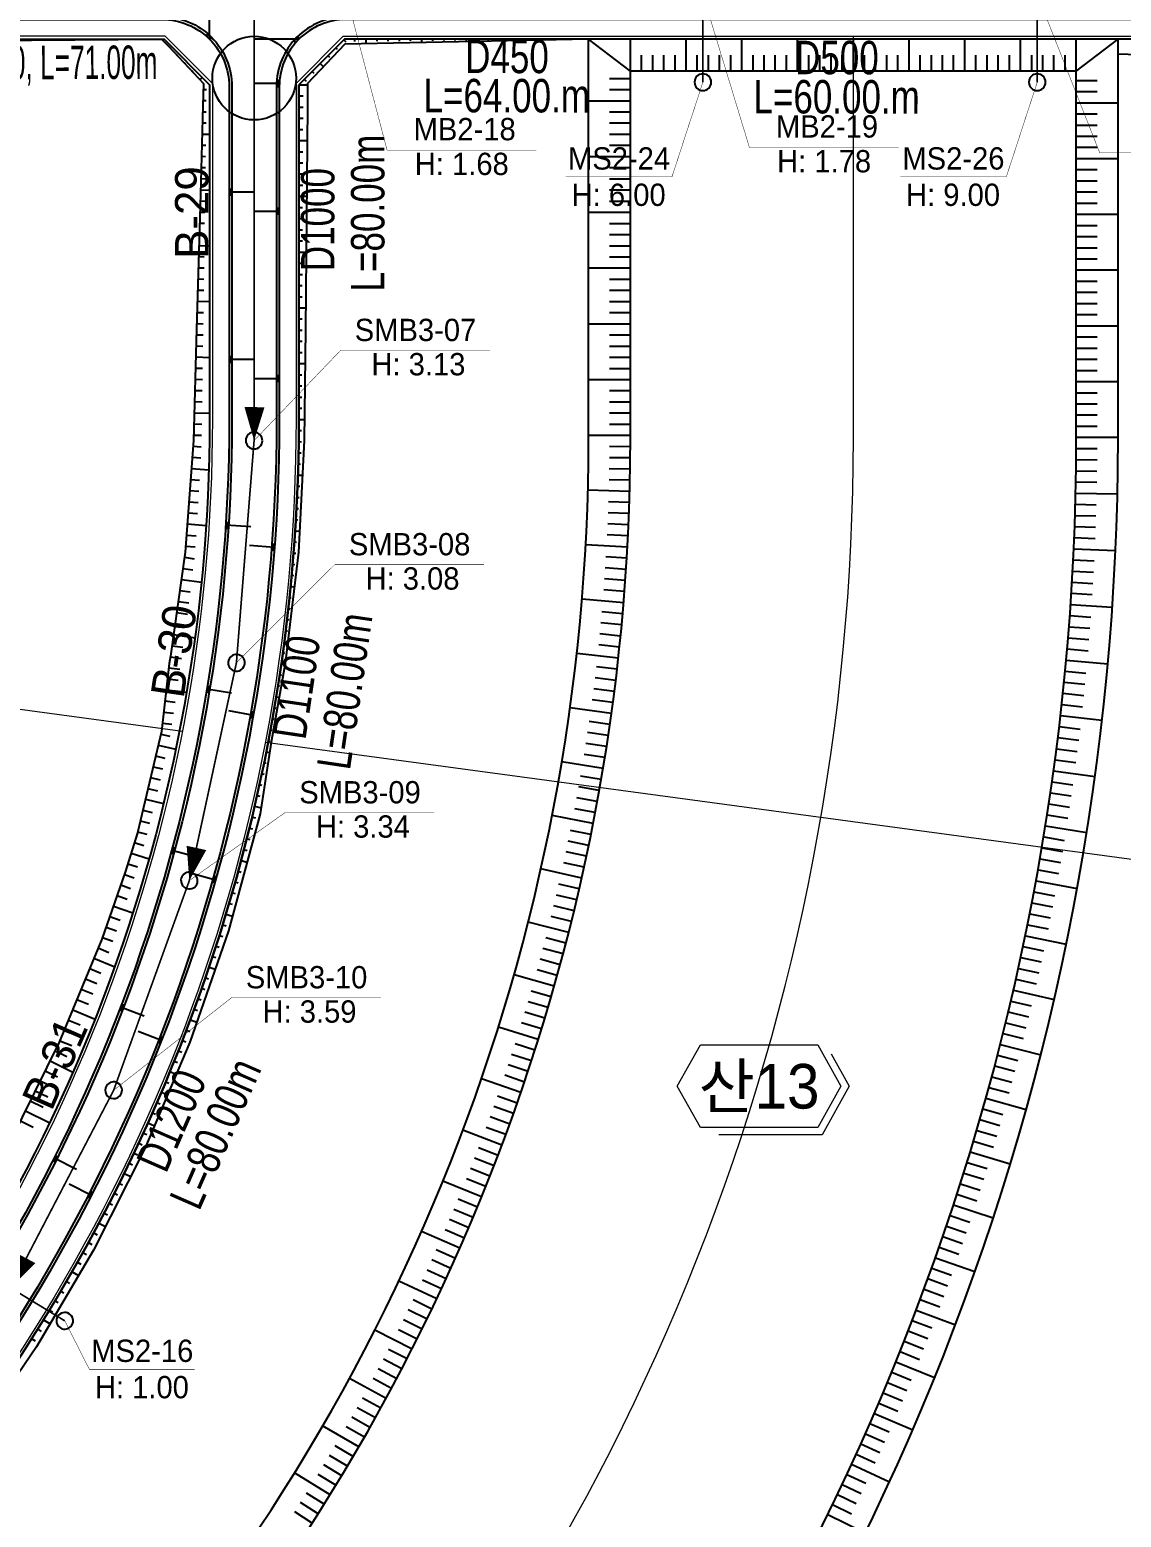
# Model space of a CAD drawing. Extents: x 230860 to 235519, y 342878 to 344985.
# Drawn here: x 232644.6 to 232840.5, y 343345.8 to 343612.6 of the extents above; entities that cross this region are included whole.
import ezdxf
from ezdxf.enums import TextEntityAlignment as Align

# ---------------------------------------------------------------- set-up
doc = ezdxf.new("R2010")
doc.units = 0
for name, color, linetype in [('##L형측구', 8, 'Continuous'), ('##보도', 3, 'Continuous'), ('CE-SLOP-FILL', 9, 'Continuous'), ('MN info M1', 2, 'Continuous'), ('storm_2호 우수받이', 1, 'Continuous'), ('storm_arrow', 7, 'Continuous'), ('storm_MH', 2, 'Continuous'), ('storm_pipe dia_length', 7, 'Continuous'), ('storm_pipe text', 1, 'Continuous'), ('도로시종점', 1, 'Continuous'), ('맨홀지시선', 7, 'Continuous'), ('블록맨홀', 1, 'Continuous'), ('비탈면', 7, 'Continuous')]:
    doc.layers.add(name, color=color, linetype=linetype)
for name, color, linetype, lineweight in [('00_도로_계획선', 7, 'Continuous', 0), ('0_획지경계선', 8, 'Continuous', 5), ('storm_pipe', 160, 'Continuous', 30), ('블럭명', 7, 'Continuous', 0)]:
    doc.layers.add(name, color=color, linetype=linetype, lineweight=lineweight)
doc.styles.get("Standard").update_dxf_attribs({"font": 'Dotum.TTF'})
doc.styles.add('스타일1', font='H2HDRM.TTF')

# ---------------------------------------------------------------- blocks, each defined once
blk = doc.blocks.new('1')
at = {"layer": 'storm_MH', "flags": 128}
blk.add_lwpolyline([(-0.75, 0, 1), (0.75, 0, 1)], format="xyb", close=True, dxfattribs=at)

msp = doc.modelspace()

# ---------------------------------------------------------------- linework, layer by layer
at = {"layer": '##L형측구'}
for points in [[(232454.108, 343318.9), (232683.01, 343101.521), (232765.343, 343189.233, 0.1907054), (232903.901, 343539.3), (232903.901, 343602.397, -0.4142136), (232916.401, 343614.897), (233054.416, 343614.897, -0.4253475), (233066.907, 343601.924)], [(232572.401, 343542.071), (232572.401, 343584.647, -0.4142136), (232600.901, 343613.147), (232606.036, 343613.147), (232621.29, 343614.897), (232668.401, 343614.897, -0.4142136), (232680.901, 343602.397), (232680.901, 343542.7, -0.1897204), (232601.622, 343341.283), (232535.371, 343270.164, -0.4170327), (232517.617, 343269.62), (232491.914, 343294.03), (232483.448, 343306.896), (232461.947, 343327.28)]]:
    msp.add_lwpolyline(points, format="xyb", dxfattribs=at)
msp.add_lwpolyline([(232883.401, 343614.897), (232701.401, 343614.897, 0.4142136), (232688.901, 343602.397), (232688.901, 343542.7, -0.1897204), (232607.475, 343335.83), (232541.009, 343264.479, 0.4114), (232541.548, 343246.895), (232673.563, 343121.525, 0.4160307), (232691.288, 343122.038), (232759.643, 343194.916, 0.1906051), (232895.901, 343539.366), (232895.901, 343602.397, 0.4142136)], format="xyb", close=True, dxfattribs=at)
at = {"layer": '##보도', "color": 8}
for points in [[(232621.318, 343614.397), (232668.401, 343614.397, -0.4142136), (232680.401, 343602.397), (232680.401, 343542.7, -0.1897204), (232601.256, 343341.624), (232535.006, 343270.505, -0.4170327), (232517.962, 343269.983), (232492.3, 343294.353)], [(232683.032, 343100.811), (232765.843, 343189.101, 0.1906051), (232904.401, 343539.366), (232904.401, 343602.397, -0.4142136), (232916.401, 343614.397), (233054.416, 343614.397)]]:
    msp.add_lwpolyline(points, format="xyb", dxfattribs=at)
msp.add_lwpolyline([(232883.401, 343614.397), (232701.401, 343614.397, 0.4142136), (232689.401, 343602.397), (232689.401, 343542.7, -0.1897204), (232607.841, 343335.489), (232541.375, 343264.138, 0.4114), (232541.892, 343247.257), (232673.907, 343121.888, 0.4160307), (232690.923, 343122.38), (232759.278, 343195.258, 0.1906051), (232895.401, 343539.366), (232895.401, 343602.397, 0.4142136)], format="xyb", close=True, dxfattribs=at)
at = {"layer": '00_도로_계획선', "linetype": 'Continuous'}
msp.add_lwpolyline([(232915.886, 343611.397), (232907.417, 343602.927, 0.0147418), (232907.401, 343602.397), (232907.401, 343539.366, -0.1906051), (232768.031, 343187.049), (232683.155, 343096.557), (232451.764, 343316.299)], format="xyb", dxfattribs=at)
for points in [[(232668.916, 343611.397), (232621.49, 343611.397)], [(232677.401, 343602.912), (232668.916, 343611.397)], [(232692.401, 343602.912), (232700.886, 343611.397)], [(232700.886, 343611.397), (232883.916, 343611.397)]]:
    msp.add_lwpolyline(points, dxfattribs=at)
at = {"layer": '00_도로_계획선'}
for points in [[(232677.401, 343602.912), (232677.401, 343542.7, -0.1897204), (232599.061, 343343.669), (232532.428, 343272.139)], [(232692.401, 343602.912), (232692.401, 343542.7, -0.1897204), (232610.036, 343333.444), (232543.25, 343261.75)], [(232892.401, 343602.912), (232892.401, 343539.366, -0.1906051), (232757.09, 343197.311), (232688.362, 343124.035)]]:
    msp.add_lwpolyline(points, format="xyb", dxfattribs=at)
at = {"layer": '0_획지경계선'}
msp.add_lwpolyline([(232610.028, 343186.688), (232684.046, 343265.543, 0.1907054), (232792.401, 343539.3), (232792.401, 343611.397)], format="xyb", dxfattribs=at)
for points in [[(232572.998, 343500.176), (232672.002, 343486.81)], [(232686.892, 343484.8), (232885.729, 343457.956)]]:
    msp.add_lwpolyline(points, dxfattribs=at)
at = {"layer": 'CE-SLOP-FILL', "color": 8}
for p, q in [((232645.647, 343610.717), (232645.646, 343610.897)), ((232647.647, 343610.733), (232647.647, 343610.815)), ((232649.647, 343610.749), (232649.647, 343610.823)), ((232651.647, 343610.765), (232651.647, 343610.831)), ((232653.647, 343610.781), (232653.647, 343610.839)), ((232655.647, 343610.796), (232655.646, 343610.897)), ((232657.647, 343610.812), (232657.647, 343610.855)), ((232659.647, 343610.828), (232659.647, 343610.863)), ((232661.647, 343610.844), (232661.647, 343610.871)), ((232663.647, 343610.86), (232663.647, 343610.879)), ((232665.647, 343610.876), (232665.646, 343610.897)), ((232667.647, 343610.892), (232667.647, 343610.895)), ((232669.688, 343609.471), (232669.804, 343609.578)), ((232699.543, 343609.347), (232699.81, 343609.08)), ((232700.957, 343610.761), (232701.342, 343610.376)), ((232702.901, 343610.897), (232702.901, 343610.456)), ((232704.901, 343610.897), (232704.901, 343610.058)), ((232706.901, 343610.897), (232706.901, 343610.498)), ((232708.901, 343610.897), (232708.901, 343610.519)), ((232710.901, 343610.897), (232710.901, 343610.54)), ((232712.901, 343610.897), (232712.901, 343610.561)), ((232714.901, 343610.897), (232714.901, 343610.267)), ((232716.901, 343610.897), (232716.901, 343610.603)), ((232718.901, 343610.897), (232718.901, 343610.624)), ((232720.901, 343610.897), (232720.901, 343610.645)), ((232722.901, 343610.897), (232722.901, 343610.666)), ((232724.901, 343610.897), (232724.901, 343610.477)), ((232726.901, 343610.897), (232726.901, 343610.708)), ((232728.901, 343610.897), (232728.901, 343610.729)), ((232730.901, 343610.897), (232730.901, 343610.75)), ((232732.901, 343610.897), (232732.901, 343610.771)), ((232734.901, 343610.897), (232734.901, 343610.687)), ((232736.901, 343610.897), (232736.901, 343610.813)), ((232738.901, 343610.897), (232738.901, 343610.834)), ((232740.901, 343610.897), (232740.901, 343610.855)), ((232742.901, 343610.897), (232742.901, 343610.876)), ((232752.401, 343605.165), (232752.401, 343610.897)), ((232762.401, 343605.165), (232762.401, 343610.897)), ((232772.401, 343605.165), (232772.401, 343610.897)), ((232782.401, 343605.165), (232782.401, 343610.897)), ((232792.401, 343605.165), (232792.401, 343610.897)), ((232802.401, 343605.165), (232802.401, 343610.897)), ((232812.401, 343605.165), (232812.401, 343610.897)), ((232822.401, 343605.165), (232822.401, 343610.897)), ((232832.401, 343605.165), (232832.401, 343610.897)), ((232671.051, 343608.007), (232671.193, 343608.139)), ((232672.414, 343606.543), (232672.582, 343606.7)), ((232696.715, 343606.518), (232697.321, 343605.912)), ((232698.129, 343607.933), (232698.414, 343607.647)), ((232754.401, 343605.165), (232754.401, 343608.031)), ((232756.401, 343605.165), (232756.401, 343608.031)), ((232758.401, 343605.165), (232758.401, 343608.031)), ((232760.401, 343605.165), (232760.401, 343608.031)), ((232764.401, 343605.165), (232764.401, 343608.031)), ((232766.401, 343605.165), (232766.401, 343608.031)), ((232768.401, 343605.165), (232768.401, 343608.031)), ((232770.401, 343605.165), (232770.401, 343608.031)), ((232774.401, 343605.165), (232774.401, 343608.031)), ((232776.401, 343605.165), (232776.401, 343608.031)), ((232778.401, 343605.165), (232778.401, 343608.031)), ((232780.401, 343605.165), (232780.401, 343608.031)), ((232784.401, 343605.165), (232784.401, 343608.031)), ((232786.401, 343605.165), (232786.401, 343608.031)), ((232788.401, 343605.165), (232788.401, 343608.031)), ((232790.401, 343605.165), (232790.401, 343608.031)), ((232794.401, 343605.165), (232794.401, 343608.031)), ((232796.401, 343605.165), (232796.401, 343608.031)), ((232798.401, 343605.165), (232798.401, 343608.031)), ((232800.401, 343605.165), (232800.401, 343608.031)), ((232804.401, 343605.165), (232804.401, 343608.031)), ((232806.401, 343605.165), (232806.401, 343608.031)), ((232808.401, 343605.165), (232808.401, 343608.031)), ((232810.401, 343605.165), (232810.401, 343608.031)), ((232814.401, 343605.165), (232814.401, 343608.031)), ((232816.401, 343605.165), (232816.401, 343608.031)), ((232818.401, 343605.165), (232818.401, 343608.031)), ((232820.401, 343605.165), (232820.401, 343608.031)), ((232824.401, 343605.165), (232824.401, 343608.031)), ((232826.401, 343605.165), (232826.401, 343608.031)), ((232828.401, 343605.165), (232828.401, 343608.031)), ((232830.401, 343605.165), (232830.401, 343608.031)), ((232673.777, 343605.079), (232673.971, 343605.26)), ((232675.139, 343603.616), (232675.58, 343604.026)), ((232695.301, 343605.104), (232695.622, 343604.783)), ((232675.763, 343601.873), (232676.332, 343601.857)), ((232692.901, 343602.705), (232694.47, 343602.705)), ((232693.886, 343603.69), (232694.226, 343603.35)), ((232752.401, 343603.791), (232748.651, 343603.791)), ((232752.401, 343601.791), (232748.651, 343601.791)), ((232832.401, 343603.489), (232836.151, 343603.489)), ((232832.401, 343601.489), (232836.151, 343601.489)), ((232675.707, 343599.873), (232676.304, 343599.857)), ((232692.901, 343600.705), (232693.677, 343600.705)), ((232692.901, 343598.705), (232693.668, 343598.705)), ((232752.401, 343599.791), (232744.901, 343599.791)), ((232832.401, 343599.489), (232839.901, 343599.489)), ((232675.596, 343595.875), (232676.248, 343595.857)), ((232675.651, 343597.874), (232676.276, 343597.857)), ((232692.901, 343596.705), (232693.659, 343596.705)), ((232752.401, 343597.791), (232748.651, 343597.791)), ((232832.401, 343597.489), (232836.151, 343597.489)), ((232675.54, 343593.876), (232676.901, 343593.838)), ((232692.901, 343594.705), (232693.65, 343594.705)), ((232752.401, 343595.791), (232748.651, 343595.791)), ((232752.401, 343593.791), (232748.651, 343593.791)), ((232832.401, 343595.489), (232836.151, 343595.489)), ((232832.401, 343593.489), (232836.151, 343593.489)), ((232675.484, 343591.876), (232676.193, 343591.857)), ((232692.901, 343592.705), (232694.382, 343592.705)), ((232692.901, 343590.705), (232693.633, 343590.705)), ((232752.401, 343591.791), (232748.651, 343591.791)), ((232832.401, 343591.489), (232836.151, 343591.489)), ((232675.373, 343587.878), (232676.137, 343587.857)), ((232675.429, 343589.877), (232676.165, 343589.857)), ((232692.901, 343588.705), (232693.624, 343588.705)), ((232752.401, 343589.791), (232744.901, 343589.791)), ((232832.401, 343589.489), (232839.901, 343589.489)), ((232675.317, 343585.879), (232676.109, 343585.857)), ((232692.901, 343586.705), (232693.615, 343586.705)), ((232752.401, 343587.791), (232748.651, 343587.791)), ((232752.401, 343585.791), (232748.651, 343585.791)), ((232832.401, 343587.489), (232836.151, 343587.489)), ((232832.401, 343585.489), (232836.151, 343585.489)), ((232675.262, 343583.88), (232676.901, 343583.834)), ((232692.901, 343584.705), (232693.606, 343584.705)), ((232692.901, 343582.705), (232694.293, 343582.705)), ((232752.401, 343583.791), (232748.651, 343583.791)), ((232832.401, 343583.489), (232836.151, 343583.489)), ((232675.15, 343579.881), (232676.026, 343579.857)), ((232675.206, 343581.88), (232676.054, 343581.857)), ((232692.901, 343580.705), (232693.588, 343580.705)), ((232752.401, 343581.791), (232748.651, 343581.791)), ((232832.401, 343581.489), (232836.151, 343581.489)), ((232675.095, 343577.882), (232675.998, 343577.857)), ((232692.901, 343578.705), (232693.579, 343578.705)), ((232752.401, 343579.791), (232744.901, 343579.791)), ((232752.401, 343577.791), (232748.651, 343577.791)), ((232832.401, 343579.489), (232839.901, 343579.489)), ((232832.401, 343577.489), (232836.151, 343577.489)), ((232675.039, 343575.883), (232675.97, 343575.857)), ((232692.901, 343576.705), (232693.571, 343576.705)), ((232692.901, 343574.705), (232693.562, 343574.705)), ((232752.401, 343575.791), (232748.651, 343575.791)), ((232832.401, 343575.489), (232836.151, 343575.489)), ((232674.928, 343571.884), (232675.914, 343571.857)), ((232674.983, 343573.883), (232676.901, 343573.83)), ((232692.901, 343572.705), (232694.205, 343572.705)), ((232752.401, 343573.791), (232748.651, 343573.791)), ((232832.401, 343573.489), (232836.151, 343573.489)), ((232674.872, 343569.885), (232675.887, 343569.857)), ((232692.901, 343570.705), (232693.544, 343570.705)), ((232752.401, 343569.791), (232744.901, 343569.791)), ((232752.401, 343571.791), (232748.651, 343571.791)), ((232832.401, 343571.489), (232836.151, 343571.489)), ((232832.401, 343569.489), (232839.901, 343569.489)), ((232674.816, 343567.886), (232675.859, 343567.857)), ((232692.901, 343568.705), (232693.535, 343568.705)), ((232692.901, 343566.705), (232693.526, 343566.705)), ((232752.401, 343567.791), (232748.651, 343567.791)), ((232832.401, 343567.489), (232836.151, 343567.489)), ((232674.705, 343563.887), (232676.901, 343563.826)), ((232674.761, 343565.887), (232675.831, 343565.857)), ((232692.901, 343564.705), (232693.517, 343564.705)), ((232752.401, 343565.791), (232748.651, 343565.791)), ((232832.401, 343565.489), (232836.151, 343565.489)), ((232674.649, 343561.888), (232675.775, 343561.857)), ((232692.901, 343562.705), (232694.116, 343562.705)), ((232752.401, 343563.791), (232748.651, 343563.791)), ((232752.401, 343561.791), (232748.651, 343561.791)), ((232832.401, 343563.489), (232836.151, 343563.489)), ((232832.401, 343561.489), (232836.151, 343561.489)), ((232674.594, 343559.889), (232675.747, 343559.857)), ((232692.901, 343560.705), (232693.5, 343560.705)), ((232692.901, 343558.705), (232693.491, 343558.705)), ((232752.401, 343559.791), (232744.901, 343559.791)), ((232832.401, 343559.489), (232839.901, 343559.489)), ((232674.479, 343555.891), (232675.69, 343555.856)), ((232674.537, 343557.89), (232675.719, 343557.856)), ((232692.901, 343556.705), (232693.481, 343556.705)), ((232752.401, 343557.791), (232748.651, 343557.791)), ((232832.401, 343557.489), (232836.151, 343557.489)), ((232674.422, 343553.891), (232676.901, 343553.82)), ((232692.901, 343554.705), (232693.471, 343554.705)), ((232752.401, 343555.791), (232748.651, 343555.791)), ((232752.401, 343553.791), (232748.651, 343553.791)), ((232832.401, 343555.489), (232836.151, 343555.489)), ((232832.401, 343553.489), (232836.151, 343553.489)), ((232674.364, 343551.892), (232675.633, 343551.856)), ((232692.901, 343552.705), (232694.02, 343552.705)), ((232692.901, 343550.705), (232693.451, 343550.705)), ((232752.401, 343551.791), (232748.651, 343551.791)), ((232832.401, 343551.489), (232836.151, 343551.489)), ((232674.249, 343547.894), (232675.575, 343547.856)), ((232674.306, 343549.893), (232675.604, 343549.856)), ((232692.901, 343548.705), (232693.441, 343548.705)), ((232752.401, 343549.791), (232744.901, 343549.791)), ((232832.401, 343549.489), (232839.901, 343549.489)), ((232674.191, 343545.895), (232675.546, 343545.856)), ((232692.901, 343546.705), (232693.431, 343546.705)), ((232752.401, 343547.791), (232748.651, 343547.791)), ((232752.401, 343545.791), (232748.651, 343545.791)), ((232832.401, 343547.489), (232836.151, 343547.489)), ((232832.401, 343545.489), (232836.151, 343545.489)), ((232674.134, 343543.896), (232676.901, 343543.816)), ((232692.901, 343544.705), (232693.421, 343544.705)), ((232692.901, 343542.705), (232693.92, 343542.705)), ((232752.401, 343543.791), (232748.651, 343543.791)), ((232832.401, 343543.489), (232836.151, 343543.489)), ((232674.018, 343539.897), (232675.455, 343539.856)), ((232674.076, 343541.896), (232675.488, 343541.856)), ((232692.895, 343540.705), (232693.397, 343540.701)), ((232752.401, 343541.791), (232748.651, 343541.791)), ((232832.401, 343541.489), (232836.151, 343541.489)), ((232673.916, 343537.9), (232675.392, 343537.791)), ((232692.875, 343538.705), (232693.373, 343538.698)), ((232752.401, 343539.791), (232744.901, 343539.791)), ((232752.398, 343537.791), (232748.648, 343537.807)), ((232832.397, 343537.489), (232836.147, 343537.474)), ((232832.401, 343539.489), (232839.901, 343539.489)), ((232673.769, 343535.906), (232675.3, 343535.793)), ((232692.797, 343534.706), (232693.228, 343534.694)), ((232692.843, 343536.705), (232693.304, 343536.696)), ((232752.384, 343535.791), (232748.634, 343535.828)), ((232832.385, 343535.489), (232836.134, 343535.457)), ((232673.475, 343531.917), (232675.095, 343531.797)), ((232673.622, 343533.911), (232676.78, 343533.678)), ((232692.739, 343532.706), (232693.551, 343532.68)), ((232752.323, 343531.792), (232748.574, 343531.87)), ((232752.359, 343533.791), (232748.609, 343533.849)), ((232832.363, 343533.489), (232836.112, 343533.44)), ((232673.328, 343529.922), (232674.983, 343529.8)), ((232692.667, 343530.708), (232693.056, 343530.693)), ((232752.275, 343529.792), (232744.778, 343529.99)), ((232832.292, 343529.49), (232839.79, 343529.323)), ((232832.332, 343531.49), (232836.081, 343531.423)), ((232673.181, 343527.927), (232674.863, 343527.803)), ((232692.485, 343526.712), (232692.858, 343526.692)), ((232692.583, 343528.71), (232692.96, 343528.692)), ((232752.217, 343527.793), (232748.469, 343527.913)), ((232832.243, 343527.491), (232835.991, 343527.39)), ((232672.887, 343523.938), (232676.321, 343523.685)), ((232673.034, 343525.933), (232674.737, 343525.807)), ((232692.375, 343524.715), (232692.75, 343524.693)), ((232752.067, 343523.796), (232748.32, 343523.957)), ((232752.148, 343525.794), (232748.4, 343525.935)), ((232832.184, 343525.492), (232835.932, 343525.374)), ((232672.74, 343521.944), (232674.464, 343521.817)), ((232692.251, 343522.719), (232693.018, 343522.669)), ((232751.975, 343521.798), (232748.23, 343521.98)), ((232832.041, 343521.494), (232835.788, 343521.342)), ((232832.117, 343523.493), (232835.865, 343523.358)), ((232672.593, 343519.949), (232674.317, 343519.822)), ((232691.965, 343518.729), (232692.377, 343518.697)), ((232692.115, 343520.723), (232692.513, 343520.695)), ((232751.873, 343519.801), (232744.384, 343520.207)), ((232831.955, 343519.496), (232839.448, 343519.158)), ((232672.104, 343515.981), (232673.895, 343515.729)), ((232672.383, 343517.961), (232674.122, 343517.716)), ((232691.803, 343516.736), (232692.177, 343516.704)), ((232751.634, 343515.808), (232747.892, 343516.052)), ((232751.759, 343517.804), (232748.015, 343518.028)), ((232831.861, 343517.498), (232835.606, 343517.312)), ((232671.825, 343514), (232675.496, 343513.483)), ((232691.628, 343514.743), (232691.971, 343514.712)), ((232751.498, 343513.812), (232747.757, 343514.078)), ((232831.644, 343513.504), (232835.388, 343513.284)), ((232831.757, 343515.501), (232835.501, 343515.298)), ((232671.547, 343512.02), (232673.42, 343511.756)), ((232691.238, 343510.762), (232691.539, 343510.731)), ((232691.439, 343512.752), (232692.077, 343512.69)), ((232751.35, 343511.818), (232747.611, 343512.104)), ((232831.522, 343511.508), (232835.265, 343511.271)), ((232670.989, 343508.059), (232672.917, 343507.787)), ((232671.268, 343510.039), (232673.172, 343509.771)), ((232691.024, 343508.774), (232691.313, 343508.742)), ((232751.192, 343509.824), (232743.717, 343510.438)), ((232751.023, 343507.831), (232747.287, 343508.159)), ((232831.392, 343509.512), (232838.874, 343509.004)), ((232670.71, 343506.078), (232672.656, 343505.804)), ((232690.797, 343506.787), (232691.081, 343506.753)), ((232750.843, 343505.839), (232747.109, 343506.188)), ((232831.103, 343505.523), (232834.842, 343505.235)), ((232831.252, 343507.517), (232834.992, 343507.246)), ((232670.431, 343504.098), (232674.344, 343503.547)), ((232690.304, 343502.817), (232690.891, 343502.74)), ((232690.557, 343504.801), (232690.843, 343504.766)), ((232750.651, 343503.849), (232746.919, 343504.218)), ((232830.945, 343503.529), (232834.682, 343503.224)), ((232669.871, 343500.137), (232671.82, 343499.794)), ((232670.152, 343502.117), (232672.113, 343501.841)), ((232690.038, 343500.835), (232690.346, 343500.793)), ((232750.235, 343499.87), (232742.78, 343500.692)), ((232750.449, 343501.859), (232746.719, 343502.249)), ((232830.777, 343501.536), (232834.514, 343501.214)), ((232669.568, 343498.161), (232671.536, 343497.933)), ((232689.759, 343498.855), (232690.084, 343498.808)), ((232750.011, 343497.883), (232746.286, 343498.314)), ((232830.416, 343497.552), (232834.149, 343497.196)), ((232830.601, 343499.544), (232838.071, 343498.866)), ((232669.338, 343496.174), (232671.266, 343495.951)), ((232689.163, 343494.899), (232689.437, 343494.856)), ((232689.467, 343496.876), (232689.764, 343496.831)), ((232749.775, 343495.897), (232746.052, 343496.349)), ((232830.222, 343495.562), (232833.953, 343495.189)), ((232668.878, 343492.201), (232670.704, 343491.99)), ((232669.108, 343494.188), (232672.869, 343493.753)), ((232688.846, 343492.925), (232689.363, 343492.84)), ((232749.271, 343491.929), (232745.553, 343492.422)), ((232749.528, 343493.912), (232745.808, 343494.385)), ((232830.018, 343493.572), (232833.748, 343493.182)), ((232668.648, 343490.214), (232670.413, 343490.01)), ((232688.515, 343490.952), (232688.765, 343490.909)), ((232749.002, 343489.947), (232741.573, 343490.975)), ((232829.585, 343489.596), (232837.037, 343488.748)), ((232829.806, 343491.583), (232833.534, 343491.177)), ((232668.418, 343488.228), (232670.115, 343488.031)), ((232687.817, 343487.014), (232688.067, 343486.967)), ((232688.173, 343488.982), (232688.42, 343488.938)), ((232748.432, 343485.988), (232744.723, 343486.543)), ((232748.722, 343487.967), (232745.011, 343488.501)), ((232829.354, 343487.609), (232833.078, 343487.168)), ((232667.673, 343484.304), (232670.838, 343483.554)), ((232668.134, 343486.25), (232669.745, 343485.869)), ((232687.448, 343485.048), (232687.709, 343484.998)), ((232748.13, 343484.011), (232744.424, 343484.587)), ((232829.115, 343485.623), (232832.837, 343485.166)), ((232667.211, 343482.358), (232668.882, 343481.962)), ((232687.067, 343483.085), (232687.66, 343482.967)), ((232747.494, 343480.062), (232740.096, 343481.296)), ((232747.817, 343482.035), (232744.115, 343482.632)), ((232828.609, 343481.656), (232832.326, 343481.164)), ((232828.866, 343483.639), (232832.586, 343483.164)), ((232666.289, 343478.466), (232667.992, 343478.062)), ((232666.75, 343480.412), (232668.44, 343480.012)), ((232686.266, 343479.166), (232686.656, 343479.083)), ((232686.673, 343481.124), (232687.013, 343481.054)), ((232747.159, 343478.09), (232743.464, 343478.727)), ((232828.342, 343479.673), (232835.773, 343478.657)), ((232665.828, 343476.52), (232667.537, 343476.115)), ((232685.846, 343477.21), (232686.293, 343477.113)), ((232746.814, 343476.12), (232743.122, 343476.778)), ((232828.067, 343477.692), (232831.78, 343477.167)), ((232665.366, 343474.574), (232668.641, 343473.798)), ((232684.969, 343473.308), (232686.124, 343473.04)), ((232685.414, 343475.257), (232685.923, 343475.143)), ((232746.457, 343474.152), (232742.769, 343474.831)), ((232827.489, 343473.734), (232831.197, 343473.176)), ((232827.782, 343475.713), (232831.493, 343475.171)), ((232664.444, 343470.682), (232666.132, 343470.282)), ((232664.905, 343472.628), (232666.607, 343472.224)), ((232684.511, 343471.361), (232685.114, 343471.217)), ((232745.711, 343470.222), (232738.351, 343471.661)), ((232746.09, 343472.186), (232742.405, 343472.885)), ((232827.186, 343471.757), (232830.892, 343471.182)), ((232663.983, 343468.736), (232665.651, 343468.34)), ((232684.041, 343469.417), (232684.617, 343469.275)), ((232745.322, 343468.26), (232741.646, 343469)), ((232826.554, 343467.808), (232830.254, 343467.198)), ((232826.875, 343469.782), (232834.28, 343468.597)), ((232663.402, 343466.822), (232665.072, 343466.304)), ((232683.062, 343465.538), (232683.603, 343465.398)), ((232683.558, 343467.476), (232684.113, 343467.336)), ((232744.922, 343466.301), (232741.25, 343467.061)), ((232826.225, 343465.835), (232829.922, 343465.209)), ((232662.216, 343463.002), (232663.942, 343462.466)), ((232662.809, 343464.912), (232666.05, 343463.906)), ((232682.554, 343463.604), (232683.619, 343463.321)), ((232744.089, 343462.388), (232740.426, 343463.19)), ((232744.511, 343464.343), (232740.843, 343465.124)), ((232825.886, 343463.864), (232829.581, 343463.221)), ((232661.608, 343461.097), (232663.342, 343460.492)), ((232682.033, 343461.673), (232682.564, 343461.528)), ((232743.656, 343460.436), (232736.339, 343462.079)), ((232825.182, 343459.926), (232832.559, 343458.573)), ((232825.539, 343461.894), (232829.23, 343461.235)), ((232660.291, 343457.32), (232662.106, 343456.687)), ((232660.95, 343459.208), (232662.727, 343458.588)), ((232680.954, 343457.821), (232681.5, 343457.665)), ((232681.5, 343459.745), (232682.035, 343459.596)), ((232742.759, 343456.538), (232739.109, 343457.4)), ((232743.213, 343458.486), (232739.559, 343459.327)), ((232824.817, 343457.96), (232828.503, 343457.267)), ((232659.632, 343455.432), (232663.144, 343454.206)), ((232680.396, 343455.901), (232680.958, 343455.735)), ((232742.293, 343454.593), (232738.649, 343455.475)), ((232824.443, 343455.995), (232828.125, 343455.285)), ((232658.973, 343453.543), (232660.843, 343452.891)), ((232679.242, 343452.071), (232679.856, 343451.882)), ((232679.825, 343453.984), (232680.995, 343453.632)), ((232741.331, 343450.71), (232734.061, 343452.556)), ((232741.817, 343452.65), (232738.178, 343453.553)), ((232823.668, 343452.071), (232827.343, 343451.328)), ((232824.06, 343454.032), (232827.739, 343453.306)), ((232657.656, 343449.767), (232659.555, 343449.104)), ((232658.314, 343451.655), (232660.203, 343450.996)), ((232678.646, 343450.162), (232679.253, 343449.97)), ((232740.833, 343448.773), (232737.204, 343449.716)), ((232823.267, 343450.112), (232830.611, 343448.591)), ((232656.906, 343447.913), (232658.818, 343447.122)), ((232678.038, 343448.256), (232678.62, 343448.069)), ((232740.325, 343446.839), (232736.701, 343447.802)), ((232822.857, 343448.154), (232826.526, 343447.377)), ((232655.378, 343444.216), (232657.384, 343443.387)), ((232656.142, 343446.064), (232659.871, 343444.524)), ((232676.785, 343444.458), (232677.888, 343444.086)), ((232677.418, 343446.355), (232677.981, 343446.169)), ((232739.276, 343442.979), (232735.663, 343443.982)), ((232739.806, 343444.907), (232736.187, 343445.891)), ((232822.011, 343444.245), (232825.672, 343443.435)), ((232822.438, 343446.198), (232826.103, 343445.405)), ((232654.615, 343442.367), (232656.657, 343441.523)), ((232676.14, 343442.565), (232676.685, 343442.377)), ((232738.735, 343441.053), (232731.52, 343443.1)), ((232821.574, 343442.293), (232825.232, 343441.466)), ((232653.087, 343438.671), (232655.184, 343437.804)), ((232653.851, 343440.519), (232655.924, 343439.662)), ((232674.813, 343438.791), (232675.364, 343438.593)), ((232675.483, 343440.676), (232676.028, 343440.484)), ((232738.184, 343439.131), (232734.582, 343440.174)), ((232821.129, 343440.343), (232828.437, 343438.656)), ((232652.323, 343436.822), (232656.34, 343435.162)), ((232674.131, 343436.911), (232674.695, 343436.705)), ((232737.05, 343435.295), (232733.46, 343436.378)), ((232737.622, 343437.211), (232734.026, 343438.275)), ((232820.211, 343436.45), (232823.858, 343435.573)), ((232820.675, 343438.395), (232824.325, 343437.535)), ((232650.795, 343433.126), (232652.928, 343432.244)), ((232651.559, 343434.974), (232653.686, 343434.095)), ((232672.73, 343433.164), (232673.337, 343432.933)), ((232673.437, 343435.035), (232674.601, 343434.6)), ((232735.873, 343431.472), (232728.717, 343433.718)), ((232736.467, 343433.382), (232732.883, 343434.485)), ((232819.74, 343434.506), (232823.382, 343433.613)), ((232650.031, 343431.277), (232652.163, 343430.396)), ((232672.012, 343431.298), (232672.642, 343431.053)), ((232735.269, 343429.566), (232731.697, 343430.709)), ((232818.769, 343430.626), (232826.037, 343428.773)), ((232819.259, 343432.565), (232822.897, 343431.655)), ((232649.16, 343429.478), (232651.275, 343428.429)), ((232671.281, 343429.436), (232671.884, 343429.197)), ((232734.654, 343427.662), (232731.089, 343428.825)), ((232818.271, 343428.689), (232821.9, 343427.746)), ((232647.383, 343425.894), (232649.586, 343424.801)), ((232648.272, 343427.686), (232652.37, 343425.653)), ((232669.784, 343425.727), (232670.919, 343425.26)), ((232670.538, 343427.579), (232671.121, 343427.344)), ((232734.028, 343425.763), (232730.47, 343426.945)), ((232817.764, 343426.754), (232821.389, 343425.795)), ((232646.494, 343424.102), (232648.732, 343422.992)), ((232669.017, 343423.88), (232669.576, 343423.646)), ((232732.746, 343421.974), (232725.655, 343424.418)), ((232733.392, 343423.867), (232729.84, 343425.069)), ((232816.723, 343422.892), (232820.339, 343421.9)), ((232817.248, 343424.822), (232820.869, 343423.846)), ((232644.717, 343420.519), (232647.006, 343419.384)), ((232645.606, 343422.311), (232647.872, 343421.186)), ((232667.447, 343420.201), (232668.007, 343419.958)), ((232668.238, 343422.038), (232668.794, 343421.801)), ((232732.089, 343420.085), (232728.55, 343421.327)), ((232816.189, 343420.964), (232823.413, 343418.947)), ((232643.829, 343418.727), (232648.196, 343416.561)), ((232666.645, 343418.369), (232667.213, 343418.117)), ((232730.743, 343416.318), (232727.219, 343417.599)), ((232731.421, 343418.2), (232727.89, 343419.461)), ((232815.096, 343417.117), (232818.699, 343416.075)), ((232815.647, 343419.039), (232819.254, 343418.014)), ((232642.94, 343416.935), (232645.256, 343415.787)), ((232665.004, 343414.721), (232665.608, 343414.444)), ((232665.83, 343416.542), (232666.998, 343416.017)), ((232729.356, 343412.566), (232722.336, 343415.207)), ((232730.055, 343414.44), (232726.537, 343415.741)), ((232814.536, 343415.197), (232818.134, 343414.139)), ((232664.165, 343412.905), (232664.797, 343412.611)), ((232728.647, 343410.696), (232725.144, 343412.036)), ((232813.968, 343413.279), (232817.561, 343412.205)), ((232662.453, 343409.29), (232663.048, 343409.004)), ((232663.315, 343411.095), (232663.931, 343410.803)), ((232727.927, 343408.83), (232724.432, 343410.189)), ((232812.805, 343409.452), (232816.388, 343408.345)), ((232813.391, 343411.364), (232820.567, 343409.184)), ((232661.58, 343407.491), (232662.736, 343406.925)), ((232726.457, 343405.11), (232722.977, 343406.508)), ((232727.197, 343406.968), (232723.709, 343408.347)), ((232812.21, 343407.542), (232815.788, 343406.419)), ((232659.798, 343403.91), (232660.362, 343403.625)), ((232660.695, 343405.698), (232661.263, 343405.415)), ((232725.706, 343403.257), (232718.762, 343406.091)), ((232811.607, 343405.636), (232815.18, 343404.496)), ((232658.889, 343402.128), (232659.455, 343401.838)), ((232724.945, 343401.407), (232721.481, 343402.843)), ((232810.375, 343401.83), (232817.499, 343399.487)), ((232810.995, 343403.731), (232814.563, 343402.576)), ((232657.037, 343398.583), (232658.209, 343397.961)), ((232657.969, 343400.352), (232658.542, 343400.053)), ((232723.392, 343397.721), (232719.945, 343399.196)), ((232724.174, 343399.562), (232720.718, 343401.017)), ((232809.746, 343399.932), (232813.302, 343398.744)), ((232656.094, 343396.819), (232656.699, 343396.493)), ((232721.799, 343394.052), (232714.936, 343397.078)), ((232722.601, 343395.884), (232719.161, 343397.378)), ((232808.461, 343396.143), (232812.007, 343394.923)), ((232809.108, 343398.036), (232812.659, 343396.832)), ((232654.174, 343393.31), (232654.795, 343392.965)), ((232655.14, 343395.061), (232655.768, 343394.717)), ((232720.987, 343392.224), (232717.564, 343393.756)), ((232807.806, 343394.254), (232811.347, 343393.018)), ((232653.197, 343391.565), (232653.796, 343391.227)), ((232720.165, 343390.401), (232716.75, 343391.952)), ((232806.471, 343390.483), (232810, 343389.215)), ((232807.143, 343392.367), (232814.212, 343389.863)), ((232651.208, 343388.095), (232651.78, 343387.762)), ((232652.208, 343389.827), (232653.373, 343389.159)), ((232717.638, 343384.959), (232710.862, 343388.175)), ((232718.49, 343386.768), (232715.093, 343388.357)), ((232719.332, 343388.582), (232715.927, 343390.152)), ((232805.79, 343388.603), (232809.313, 343387.318)), ((232650.197, 343386.369), (232650.764, 343386.034)), ((232805.101, 343386.725), (232808.618, 343385.425)), ((232648.141, 343382.938), (232648.714, 343382.589)), ((232649.174, 343384.65), (232649.742, 343384.31)), ((232715.903, 343381.355), (232712.533, 343383)), ((232716.775, 343383.155), (232713.396, 343384.781)), ((232803.696, 343382.98), (232810.707, 343380.315)), ((232804.403, 343384.851), (232807.914, 343383.535)), ((232647.096, 343381.232), (232648.266, 343380.511)), ((232715.02, 343379.56), (232711.66, 343381.224)), ((232802.982, 343381.112), (232806.481, 343379.764)), ((232644.974, 343377.842), (232645.598, 343377.446)), ((232646.04, 343379.534), (232646.642, 343379.157)), ((232713.225, 343375.986), (232706.542, 343379.388)), ((232714.128, 343377.77), (232710.776, 343379.453)), ((232801.527, 343377.386), (232805.014, 343376.006)), ((232802.258, 343379.247), (232805.752, 343377.883)), ((232712.313, 343374.206), (232708.981, 343375.925)), ((232800.786, 343375.528), (232804.267, 343374.132)), ((232710.459, 343370.661), (232707.146, 343372.418)), ((232711.391, 343372.431), (232708.068, 343374.169)), ((232799.281, 343371.822), (232802.749, 343370.395)), ((232800.038, 343373.673), (232806.986, 343370.85)), ((232708.566, 343367.138), (232701.979, 343370.725)), ((232709.517, 343368.897), (232706.214, 343370.672)), ((232798.515, 343369.975), (232801.977, 343368.531)), ((232707.604, 343365.384), (232704.321, 343367.196)), ((232797.741, 343368.13), (232801.196, 343366.672)), ((232706.633, 343363.636), (232703.36, 343365.465)), ((232796.169, 343364.453), (232803.051, 343361.472)), ((232796.959, 343366.29), (232800.407, 343364.815)), ((232703.662, 343358.423), (232697.177, 343362.191)), ((232704.662, 343360.155), (232701.409, 343362.021)), ((232705.653, 343361.893), (232702.39, 343363.741)), ((232795.37, 343362.619), (232798.804, 343361.113)), ((232702.652, 343356.697), (232699.421, 343358.599)), ((232793.747, 343358.963), (232797.167, 343357.426)), ((232794.562, 343360.789), (232797.99, 343359.268)), ((232701.633, 343354.976), (232698.412, 343356.896)), ((232792.923, 343357.141), (232796.337, 343355.588)), ((232698.518, 343349.848), (232692.141, 343353.795)), ((232699.566, 343351.551), (232696.366, 343353.507)), ((232700.604, 343353.261), (232697.394, 343355.199)), ((232791.251, 343353.507), (232794.65, 343351.924)), ((232792.091, 343355.322), (232798.904, 343352.186)), ((232790.402, 343351.696), (232793.794, 343350.097)), ((232696.394, 343346.458), (232693.228, 343348.467)), ((232697.461, 343348.15), (232694.283, 343350.141)), ((232788.68, 343348.086), (232792.057, 343346.456)), ((232789.545, 343349.889), (232792.93, 343348.275)), ((232695.318, 343344.772), (232692.163, 343346.799)), ((232787.807, 343346.286), (232794.547, 343342.996))]:
    msp.add_line(p, q, dxfattribs=at)
for points in [[(232538.613, 343425.527), (232543.862, 343431.32), (232545.011, 343433.017), (232555.329, 343450.34), (232563.711, 343468.504), (232571.247, 343486.93), (232574.811, 343500.205), (232577.819, 343518.897), (232578.976, 343538.897), (232578.769, 343558.897), (232578.408, 343578.897), (232578.349, 343585.307), (232578.526, 343588.105), (232580.074, 343593.706), (232582.393, 343598.897, -0.2452584), (232601.401, 343608.817), (232606.2, 343608.817), (232621.521, 343610.525), (232668.286, 343610.897)], [(232538.613, 343425.527, 0.1640215), (232577.901, 343542.071), (232577.901, 343585.307), (232577.901, 343585.647, -0.4142136), (232601.401, 343609.147), (232606.264, 343609.147), (232621.518, 343610.897), (232668.286, 343610.897)], [(232575.926, 343219.763), (232649.414, 343298.052, 0.1907054), (232744.901, 343539.3), (232744.901, 343610.897)], [(232644.814, 343154.343), (232718.679, 343233.034, 0.1907054), (232839.901, 343539.3), (232839.901, 343610.897)], [(232587.62, 343221.262), (232654.882, 343292.919, 0.1907054), (232752.401, 343539.3), (232752.401, 343605.165)], [(232650.787, 343171.665), (232713.211, 343238.167, 0.1907054), (232832.401, 343539.3), (232832.401, 343605.165)], [(232676.901, 343602.705), (232676.901, 343542.7, -0.1897204), (232598.695, 343344.009), (232532.153, 343272.577)]]:
    msp.add_lwpolyline(points, format="xyb", dxfattribs=at)
for points in [[(232668.286, 343610.897), (232669.52, 343609.651), (232675.792, 343602.915), (232675.68, 343598.9), (232675.301, 343585.311), (232675.123, 343578.9), (232674.566, 343558.9), (232673.99, 343538.9), (232672.515, 343518.9), (232669.884, 343500.208), (232669.653, 343498.901), (232668.243, 343486.71), (232663.938, 343468.547), (232661.757, 343461.522), (232657.566, 343449.509), (232649.926, 343431.022), (232641.029, 343413.081), (232630.866, 343395.691), (232629.771, 343393.971), (232619.41, 343378.863), (232613.682, 343365.663), (232610.345, 343361.598), (232597.006, 343346.69), (232583.654, 343331.795)], [(232668.286, 343610.897), (232668.709, 343610.897), (232676.901, 343602.705)]]:
    msp.add_lwpolyline(points, dxfattribs=at)
at = {"layer": 'CE-SLOP-FILL', "color": 8, "linetype": 'Continuous'}
for points in [[(232688.135, 343124.523), (232756.726, 343197.653, 0.1906051), (232891.901, 343539.366), (232891.901, 343602.705), (232883.709, 343610.897), (232701.093, 343610.897), (232692.901, 343602.705)], [(232688.135, 343124.523), (232756.726, 343197.653, 0.1906051), (232891.901, 343539.366), (232891.901, 343602.705), (232883.709, 343610.897), (232744.901, 343610.897)], [(232692.901, 343602.705), (232692.901, 343542.7, -0.1897204), (232610.402, 343333.104), (232543.756, 343261.56), (232544.111, 343249.976), (232676.564, 343124.191)], [(232575.926, 343219.763), (232544.111, 343249.976), (232543.756, 343261.56), (232610.402, 343333.104, 0.1897204), (232692.901, 343542.7), (232692.901, 343602.705)], [(232754.256, 343207.489, 0.1877125), (232883.401, 343539.366), (232883.401, 343561.655)]]:
    msp.add_lwpolyline(points, format="xyb", dxfattribs=at)
msp.add_lwpolyline([(232744.901, 343610.897), (232701.093, 343610.897), (232692.901, 343602.705)], dxfattribs=at)
at = {"layer": 'storm_2호 우수받이'}
for p, q in [((232676.886, 343610.882), (232676.886, 343618.897)), ((232692.916, 343610.882), (232684.901, 343610.882)), ((232689.412, 343602.912), (232684.901, 343602.912)), ((232684.901, 343583.439), (232680.401, 343583.439)), ((232684.901, 343580.035), (232689.401, 343580.035)), ((232684.901, 343553.439), (232680.401, 343553.439)), ((232684.901, 343550.035), (232689.401, 343550.035)), ((232684.28, 343523.417), (232679.789, 343523.706)), ((232684.049, 343520.12), (232688.536, 343519.781)), ((232680.845, 343493.576), (232676.406, 343494.314)), ((232680.311, 343490.467), (232684.742, 343489.682)), ((232674.438, 343464.229), (232670.096, 343465.408)), ((232673.639, 343461.334), (232677.968, 343460.112)), ((232665.124, 343435.672), (232660.922, 343437.28)), ((232664.09, 343433.006), (232668.277, 343431.358)), ((232664.09, 343433.006), (232668.277, 343431.358)), ((232652.997, 343408.191), (232648.976, 343410.212)), ((232651.695, 343405.632), (232655.696, 343403.572))]:
    msp.add_line(p, q, dxfattribs=at)
for points in [[(232676.521, 343611.791), (232677.251, 343611.107), (232676.978, 343610.815), (232676.248, 343611.499)], [(232692.986, 343610.972), (232692.695, 343611.246), (232692.01, 343610.518), (232692.301, 343610.244)], [(232689.412, 343603.412), (232689.012, 343603.412), (232689.012, 343602.412), (232689.412, 343602.412)], [(232680.801, 343583.939), (232680.401, 343583.939), (232680.401, 343582.939), (232680.801, 343582.939)], [(232689.401, 343580.535), (232689.001, 343580.535), (232689.001, 343579.535), (232689.401, 343579.535)], [(232680.801, 343553.939), (232680.401, 343553.939), (232680.401, 343552.939), (232680.801, 343552.939)], [(232689.401, 343550.535), (232689.001, 343550.535), (232689.001, 343549.535), (232689.401, 343549.535)], [(232680.219, 343524.147), (232679.82, 343524.173), (232679.754, 343523.175), (232680.153, 343523.149)], [(232688.573, 343520.28), (232688.174, 343520.31), (232688.1, 343519.312), (232688.499, 343519.282)], [(232676.88, 343494.745), (232676.485, 343494.808), (232676.327, 343493.82), (232676.722, 343493.757)], [(232684.829, 343490.175), (232684.435, 343490.244), (232684.261, 343489.259), (232684.655, 343489.19)], [(232670.609, 343465.79), (232670.223, 343465.892), (232669.969, 343464.925), (232670.355, 343464.823)], [(232678.103, 343460.593), (232677.718, 343460.701), (232677.447, 343459.739), (232677.832, 343459.63)], [(232661.476, 343437.6), (232661.104, 343437.746), (232660.739, 343436.814), (232661.112, 343436.669)], [(232668.456, 343431.814), (232668.084, 343431.96), (232667.718, 343431.029), (232668.091, 343430.883)], [(232649.56, 343410.475), (232649.204, 343410.657), (232648.748, 343409.767), (232649.104, 343409.585)], [(232655.923, 343404.014), (232655.568, 343404.197), (232655.11, 343403.308), (232655.465, 343403.125)]]:
    msp.add_lwpolyline(points, close=True, dxfattribs=at)
at = {"layer": 'storm_arrow'}
for points in [[(232684.877, 343538.896, 0, 3.6, 0), (232684.948, 343544.895, 0, 2.977, 0)], [(232673.252, 343459.985, 0, 3.6, 0), (232674.533, 343465.847, 0, 2.977, 0)], [(232641.212, 343386.941, 0, 3.6, 0), (232644.028, 343392.239, 0, 2.977, 0)]]:
    msp.add_lwpolyline(points, format="xyseb", dxfattribs=at)
at = {"layer": 'storm_pipe', "const_width": 0.3, "flags": 128}
msp.add_lwpolyline([(232684.901, 343618.897), (232684.901, 343542.7, -0.003176), (232684.877, 343538.896, -0.003176)], format="xyb", dxfattribs=at)
for points in [[(232765.401, 343618.894), (232765.401, 343603.165)], [(232825.401, 343618.892), (232825.401, 343603.165)], [(232673.252, 343459.985), (232681.703, 343499.051), (232684.877, 343538.896)], [(232641.212, 343386.941), (232659.675, 343422.391), (232673.252, 343459.985)], [(232641.852, 343386.551), (232650.901, 343381.041)]]:
    msp.add_lwpolyline(points, dxfattribs=at)
at = {"layer": '도로시종점'}
msp.add_circle((232684.901, 343603.897), 7.5, dxfattribs=at)
at = {"layer": '맨홀지시선', "color": 30, "const_width": 0.08}
for points in [[(232701.401, 343618.886), (232708.742, 343590.963), (232735.508, 343590.963)], [(232765.401, 343618.894), (232773.761, 343591.444), (232800.526, 343591.444)], [(232825.401, 343618.897), (232836.614, 343590.498), (232863.379, 343590.498)], [(232684.877, 343538.896), (232700.441, 343555.123), (232727.206, 343555.123)], [(232681.703, 343499.051), (232699.386, 343516.701), (232726.151, 343516.701)], [(232673.252, 343459.985), (232690.48, 343472.217), (232717.246, 343472.217)], [(232659.675, 343422.391), (232680.898, 343439.044), (232707.663, 343439.044)]]:
    msp.add_lwpolyline(points, dxfattribs=at)
at = {"layer": '맨홀지시선', "color": 1, "const_width": 0.08}
for points in [[(232765.401, 343603.165), (232759.848, 343586.177), (232740.805, 343586.177)], [(232825.401, 343603.165), (232819.848, 343586.177), (232800.805, 343586.177)], [(232650.901, 343381.041), (232655.312, 343372.35), (232674.237, 343372.35)]]:
    msp.add_lwpolyline(points, dxfattribs=at)
at = {"layer": '블럭명'}
for points in [[(232786.028, 343415.69), (232764.953, 343415.69), (232760.809, 343423.106), (232764.953, 343430.522), (232786.028, 343430.522), (232790.173, 343423.106), (232786.028, 343415.69)], [(232788.4, 343428.914), (232791.646, 343423.106), (232786.783, 343414.405), (232768.292, 343414.405)]]:
    msp.add_lwpolyline(points, dxfattribs=at)
at = {"layer": '비탈면', "color": 8}
for points in [[(232744.901, 343610.897), (232701.185, 343609.979), (232694.472, 343602.912), (232694.437, 343598.897), (232694.26, 343578.897), (232694.082, 343558.897), (232693.882, 343538.897), (232692.817, 343518.897), (232690.433, 343498.897), (232687.943, 343484.8), (232687.943, 343484.8), (232685.956, 343471.952), (232680.279, 343450.988), (232673.354, 343431.002), (232665.264, 343411.93), (232656.069, 343393.724), (232645.81, 343376.353), (232634.548, 343359.843)], [(232752.401, 343605.165), (232744.901, 343610.897)], [(232832.401, 343605.165), (232839.901, 343610.897)], [(232885.319, 343602.912), (232881.823, 343606.798), (232839.901, 343608.17)], [(232832.401, 343605.165), (232752.401, 343605.165)]]:
    msp.add_lwpolyline(points, dxfattribs=at)
msp.add_lwpolyline([(232690.243, 343131.506), (232697.168, 343139.529), (232722.641, 343168.725), (232748.801, 343200.167), (232751.255, 343202.784, 0.1906051), (232884.401, 343539.366), (232884.401, 343574.781), (232884.715, 343578.897), (232885.231, 343598.897), (232885.319, 343602.912)], format="xyb", dxfattribs=at)

# ---------------------------------------------------------------- block references
at = {"layer": 'storm_MH'}
for p, xscale, yscale, zscale, rotation in [((232765.401, 343603.165), 2, 2, 2, 180), ((232825.401, 343603.165), 2, 2, 2, 180), ((232684.877, 343538.896), 1.999999999999998, 1.999999999999998, 1.999999999999998, 179.3199373946336), ((232681.703, 343499.051), 1.999999999999999, 1.999999999999999, 1.999999999999999, 164.0155555544482), ((232673.252, 343459.985), 1.999999999999999, 1.999999999999999, 1.999999999999999, 164.0155555544482), ((232659.675, 343422.391), 1.999999999999999, 1.999999999999999, 1.999999999999999, 148.7111737137884), ((232650.901, 343381.041), 2, 2, 2, 137.0299884752848)]:
    msp.add_blockref('1', p, dxfattribs=dict(at, xscale=xscale, yscale=yscale, zscale=zscale, rotation=rotation))

# ---------------------------------------------------------------- texts
at = {"layer": 'MN info M1', "color": 30, "style": '스타일1'}
for s, p in [('MB2-18', (232722.659, 343591.553)), ('MB2-19', (232787.677, 343592.033)), ('H: 1.68', (232722.138, 343585.319)), ('H: 1.78', (232787.156, 343585.799)), ('SMB3-07', (232713.837, 343555.54)), ('H: 3.13', (232714.358, 343549.394)), ('SMB3-08', (232712.781, 343517.118)), ('H: 3.08', (232713.302, 343510.972)), ('SMB3-09', (232703.876, 343472.633)), ('H: 3.34', (232704.397, 343466.488)), ('SMB3-10', (232694.294, 343439.461)), ('H: 3.59', (232694.815, 343433.315))]:
    msp.add_text(s, height=4, dxfattribs=at).set_placement(p, align=Align.BOTTOM_CENTER)
at = {"layer": 'storm_pipe dia_length'}
for s, rotation, width, p in [('D450, L=71.00m', 0.2039, 0.6, (232650.077, 343603.705)), ('D450', 359.8867, 0.8, (232730.249, 343604.794)), ('D500', 359.8867, 0.8, (232789.444, 343604.591)), ('L=64.00.m', 359.8867, 0.8, (232730.206, 343597.755)), ('L=60.00.m', 359.8867, 0.8, (232789.401, 343597.552)), ('L=80.00m', 90, 0.8, (232708.261, 343579.696)), ('D1000', 90, 0.8, (232699.283, 343578.524)), ('L=80.00m', 81.61992, 0.8, (232704.105, 343493.546)), ('D1100', 81.61992, 0.8, (232695.437, 343494.248)), ('D1200', 66.31554, 0.8, (232672.785, 343415.778)), ('L=80.00m', 66.31554, 0.8, (232680.673, 343413.448))]:
    msp.add_text(s, height=6, rotation=rotation, dxfattribs=dict(at, width=width)).set_placement(p, align=Align.CENTER)
at = {"layer": 'storm_pipe text', "color": 2}
for s, rotation, p in [('B-29', 90, (232676.692, 343579.792)), ('B-30', 81.61992, (232673.433, 343500.711)), ('B-31', 66.31554, (232651.862, 343426.061))]:
    msp.add_text(s, height=6, rotation=rotation, dxfattribs=at).set_placement(p, align=Align.CENTER)
at = {"layer": '블럭명'}
msp.add_text('산13', height=8, dxfattribs=at).set_placement((232775.491, 343423.106), align=Align.MIDDLE_CENTER)
at = {"layer": '블록맨홀', "color": 1, "style": '스타일1'}
for s, p in [('MS2-24', (232750.361, 343589.496)), ('MS2-26', (232810.361, 343589.496)), ('H: 6.00', (232750.292, 343582.976)), ('H: 9.00', (232810.292, 343582.976))]:
    msp.add_text(s, height=4, dxfattribs=at).set_placement(p, align=Align.MIDDLE_CENTER)
at = {"layer": '블록맨홀', "style": '스타일1'}
for s, p in [('MS2-16', (232664.809, 343375.67)), ('H: 1.00', (232664.74, 343369.149))]:
    msp.add_text(s, height=4, dxfattribs=at).set_placement(p, align=Align.MIDDLE_CENTER)

doc.saveas('drawing.dxf')
